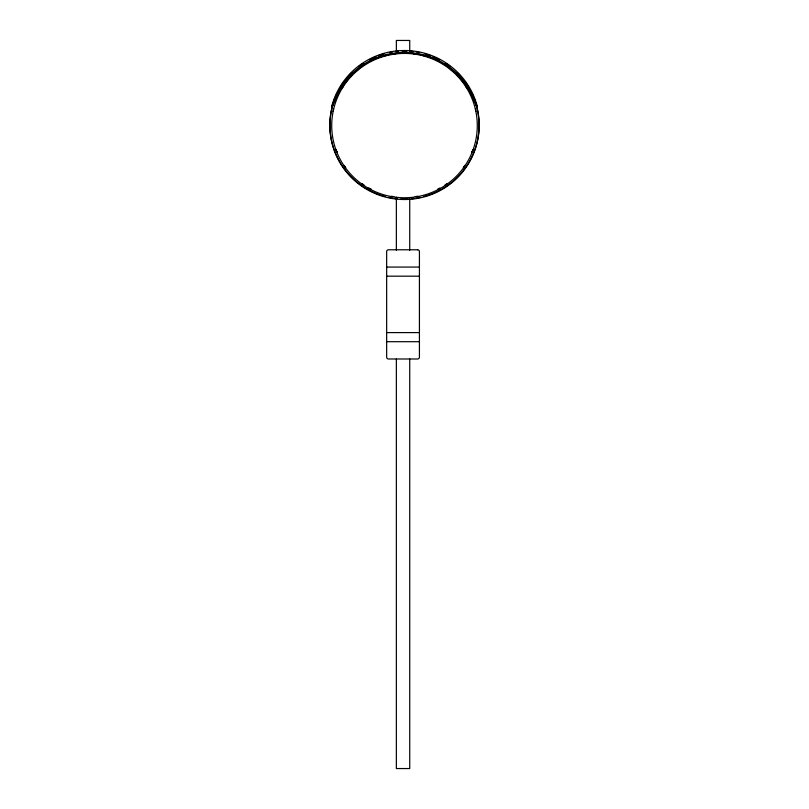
<?xml version="1.0" encoding="UTF-8"?>
<svg xmlns="http://www.w3.org/2000/svg" width="809" height="809" viewBox="0 0 809 809"><rect width="100%" height="100%" fill="white"/><g stroke="black" fill="none" stroke-linecap="round" stroke-linejoin="round"><path stroke-width="1.21" d="M332.408 105.898L331.882 106.232L332.469 106.232L339.871 89.93L351.733 74.63A74.63 73.993 0 0 1 457.267 74.63L469.129 89.93L476.592 106.373A74.63 73.993 0 0 1 404.5 199.52A74.63 73.993 0 0 1 332.408 106.373L332.469 106.232A74.57 73.922 0 0 1 339.315 89.587M331.882 106.232L339.396 89.678A75.176 74.539 0 0 1 469.604 89.678L477.118 106.232L476.531 106.232A74.57 73.922 0 0 0 469.685 89.587M339.396 89.678L340.083 89.678M468.917 89.678L469.604 89.678M476.531 106.232L477.118 106.232M386.662 267.071L419.426 267.071M386.662 276.172L419.426 276.172M386.662 332.6L419.426 332.6M386.662 341.701L419.426 341.701M409.728 51.827L409.728 40.45L396.359 40.45L396.359 51.827M409.728 198.458L409.728 250.284M409.728 358.994L409.728 768.55L396.359 768.55L396.359 358.994M396.359 197.194L396.359 250.284M472.911 149.716A72.79 72.173 0 0 1 471.991 152.082M464.862 165.39A72.79 72.173 0 0 1 463.395 167.463M447.276 183.441A72.79 72.173 0 0 1 445.193 184.897M439.874 188.123A72.79 72.173 0 0 1 437.78 189.235M371.22 189.235A72.79 72.173 0 0 1 369.126 188.123M363.807 184.897A72.79 72.173 0 0 1 361.724 183.441M345.605 167.463A72.79 72.173 0 0 1 344.138 165.39M337.009 152.082A72.79 72.173 0 0 1 336.089 149.716M342.096 87.888A72.79 72.173 0 0 1 343.441 85.754M383.385 55.983A72.79 72.173 0 0 1 385.66 55.336M423.34 55.336A72.79 72.173 0 0 1 425.615 55.983M465.559 85.754A72.79 72.173 0 0 1 466.904 87.888M472.911 149.908A72.79 72.173 0 0 1 471.991 152.274M464.862 165.582A72.79 72.173 0 0 1 463.395 167.655M447.276 183.633A72.79 72.173 0 0 1 445.193 185.079M439.874 188.315A72.79 72.173 0 0 1 437.78 189.427M417.545 196.243A72.79 72.173 0 0 1 415.189 196.627M393.811 196.627A72.79 72.173 0 0 1 391.455 196.243M371.22 189.427A72.79 72.173 0 0 1 369.126 188.315M363.807 185.079A72.79 72.173 0 0 1 361.724 183.633M345.605 167.655A72.79 72.173 0 0 1 344.138 165.582M337.009 152.274A72.79 72.173 0 0 1 336.089 149.908M333.045 111.45A72.79 72.173 0 0 1 333.571 108.982M342.096 88.08A72.79 72.173 0 0 1 343.441 85.946M350.418 76.926A72.79 72.173 0 0 1 352.148 75.095M356.729 70.787A72.79 72.173 0 0 1 358.68 69.159M383.385 56.165A72.79 72.173 0 0 1 385.66 55.528M393.811 53.849A72.79 72.173 0 0 1 396.188 53.536M412.812 53.536A72.79 72.173 0 0 1 415.189 53.849M423.34 55.528A72.79 72.173 0 0 1 425.615 56.165M450.32 69.159A72.79 72.173 0 0 1 452.271 70.787M456.852 75.095A72.79 72.173 0 0 1 458.582 76.926M465.559 85.946A72.79 72.173 0 0 1 466.904 88.08M475.429 108.982A72.79 72.173 0 0 1 475.955 111.45M339.911 88.545A74.57 73.922 0 0 1 342.47 84.46M347.637 77.664A74.57 73.922 0 0 1 350.904 74.084M458.096 74.084A74.57 73.922 0 0 1 461.363 77.664M466.53 84.46A74.57 73.922 0 0 1 469.089 88.545M475.53 102.349A74.63 73.993 0 0 1 441.815 189.124M440.763 189.721A74.63 73.993 0 0 1 423.815 196.516M420.276 197.366A74.63 73.993 0 0 1 416.665 198.053M414.238 198.407A74.63 73.993 0 0 1 411.801 198.68M408.141 198.953A74.63 73.993 0 0 1 400.859 198.953M397.199 198.68A74.63 73.993 0 0 1 394.762 198.407M392.335 198.053A74.63 73.993 0 0 1 388.724 197.366M385.185 196.516A74.63 73.993 0 0 1 368.237 189.721M367.185 189.124A74.63 73.993 0 0 1 333.47 102.349M334.248 100.073A74.63 73.993 0 0 1 337.05 93.389M340.468 87.048A74.63 73.993 0 0 1 344.533 81.001M349.195 75.368A74.63 73.993 0 0 1 351.713 72.749M359.044 66.358A74.63 73.993 0 0 1 363.039 63.527M369.288 59.815A74.63 73.993 0 0 1 375.922 56.691M378.207 55.801A74.63 73.993 0 0 1 384.012 53.9M389.908 52.484A74.63 73.993 0 0 1 392.325 52.049M395.975 51.543A74.63 73.993 0 0 1 398.412 51.301M402.073 51.098A74.63 73.993 0 0 1 406.927 51.098M410.588 51.301A74.63 73.993 0 0 1 413.025 51.543M416.675 52.049A74.63 73.993 0 0 1 419.092 52.484M424.988 53.9A74.63 73.993 0 0 1 430.793 55.801M433.078 56.691A74.63 73.993 0 0 1 439.712 59.815M445.961 63.527A74.63 73.993 0 0 1 449.956 66.358M457.287 72.749A74.63 73.993 0 0 1 459.805 75.368M464.467 81.001A74.63 73.993 0 0 1 468.532 87.048M471.95 93.389A74.63 73.993 0 0 1 474.752 100.073M331.882 105.757A75.176 74.539 0 0 1 404.5 50.512A75.176 74.539 0 0 1 477.118 105.757M417.606 249.779L388.482 249.779A1.82 1.82 0 0 0 386.662 251.599L386.662 357.173A1.82 1.82 0 0 0 388.482 358.994L417.606 358.994A1.82 1.82 0 0 0 419.426 357.173L419.426 251.599A1.82 1.82 0 0 0 417.606 249.779M368.105 188.093A72.79 72.173 0 0 0 477.29 125.597A72.79 72.173 0 0 0 368.105 63.092A72.79 72.173 0 0 0 368.105 188.093"/></g></svg>
